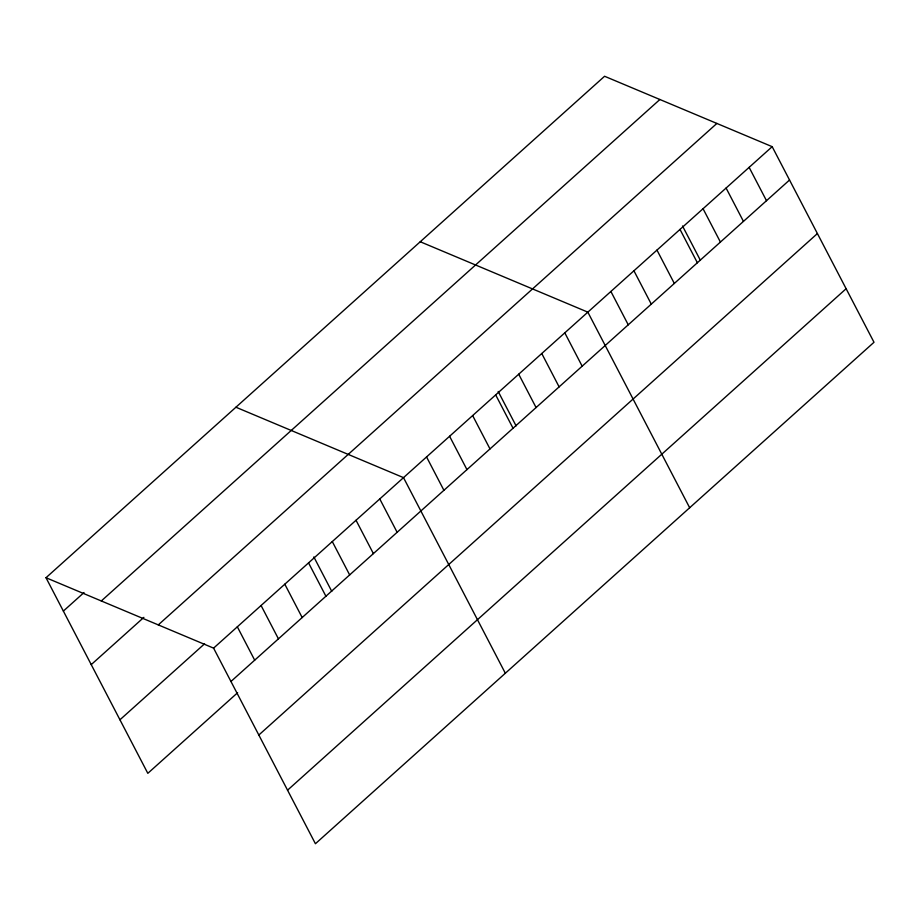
<?xml version="1.0" encoding="UTF-8"?>
<svg xmlns="http://www.w3.org/2000/svg" width="920" height="920" viewBox="0 0 920 920"><rect width="100%" height="100%" fill="white"/><g stroke="black" fill="none" stroke-linecap="round" stroke-linejoin="round"><path stroke-width="1.38" d="M46 577.726L604.578 76.268L772.179 146.671L874 342.274L315.422 843.732L213.589 648.129L46 577.726L147.821 773.329L237.624 692.714M63.365 611.075L84.007 592.549M101.303 600.967L659.893 99.498M91.229 664.619L143.876 617.366M158.286 624.898L716.875 123.441M119.945 719.785L204.585 643.804M213.589 648.129L772.179 146.671M230.954 681.478L789.532 180.021M258.83 735.022L817.408 233.565M287.546 790.188L846.124 288.73M420.256 241.753L587.846 312.156L689.667 507.748M235.922 407.226L403.512 477.641L505.333 673.233M749.133 167.359L766.498 200.709M726.098 188.048L743.452 221.386M703.053 208.725L720.418 242.075M682.513 225.975L700.431 260.394M680.006 229.413L697.371 262.763M656.972 250.102L674.325 283.452M633.926 270.779L651.291 304.129M610.891 291.467L628.245 324.817M564.799 332.844L582.164 366.183M541.765 353.522L559.118 386.872M518.719 374.21L536.084 407.56M498.18 391.46L516.097 425.879M495.673 394.898L513.038 428.248M472.638 415.575L489.992 448.925M449.592 436.264L466.957 469.614M426.558 456.952L443.911 490.303M379.776 498.95L397.129 532.3M356.028 520.26L373.393 553.61M332.292 541.569L349.657 574.919M313.846 556.933L331.763 591.353M308.556 562.879L325.91 596.229M284.809 584.2L302.174 617.55M261.073 605.509L278.438 638.859M237.337 626.819L254.69 660.169"/></g></svg>
